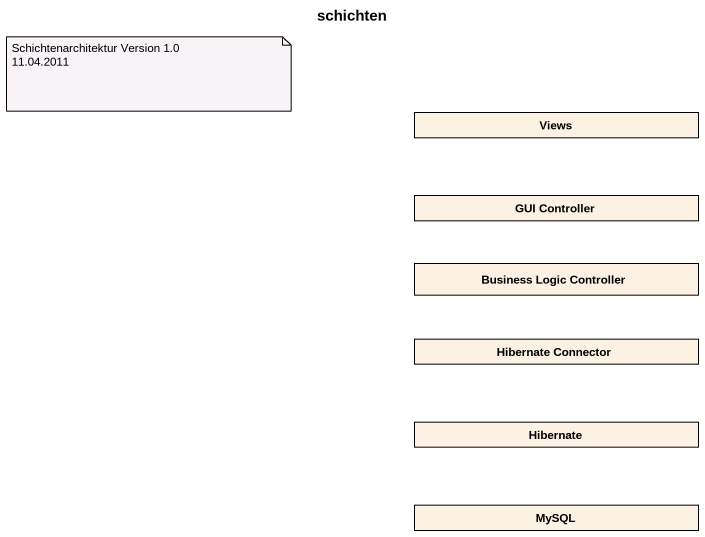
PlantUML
@startuml
title schichten
hide circle
hide empty members
class Views
class "GUI Controller" as GUI_Controller
class "Business Logic Controller" as Business_Logic_Controller
class "Hibernate Connector" as Hibernate_Connector
class Hibernate
class MySQL
note as N1
  Schichtenarchitektur Version 1.0
  11.04.2011
end note
@enduml
